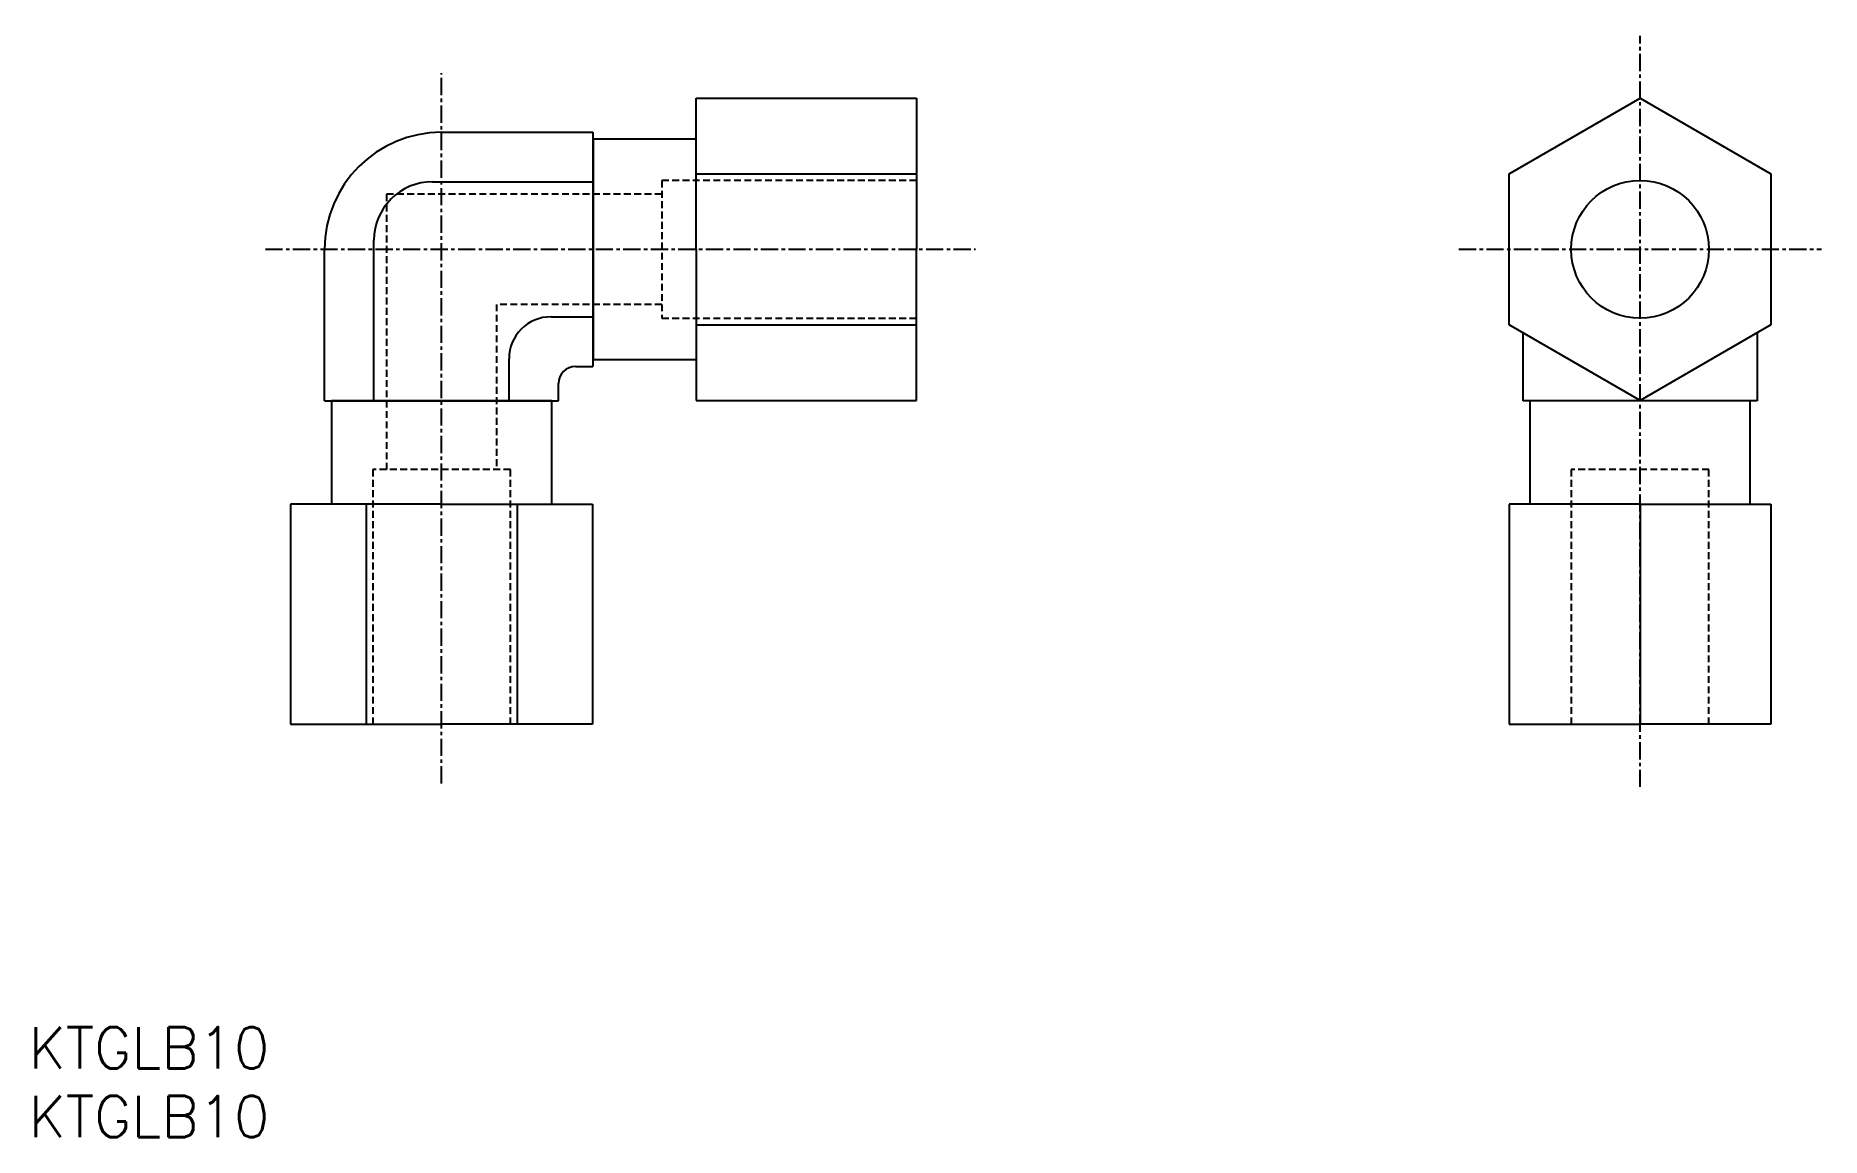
# Model space of a CAD drawing. Extents: x 1 to 130, y 0 to 80.
import ezdxf

# ---------------------------------------------------------------- set-up
doc = ezdxf.new("R2010")
doc.units = 0
doc.linetypes.add('CENTER', pattern=[2, 1.25, -0.25, 0.25, -0.25])
doc.linetypes.add('DASHED', pattern=[0.75, 0.5, -0.25])
doc.layers.get('0').update_dxf_attribs({"linetype": 'CONTINUOUS'})
doc.layers.add('CENTER', color=1, linetype='CENTER')
doc.styles.get("Standard").update_dxf_attribs({"font": 'txt.shx'})

# ---------------------------------------------------------------- blocks, each defined once
blk = doc.blocks.new('*U5')
at = {"color": 7, "linetype": 'CONTINUOUS'}
blk.add_text('KTGLB10', height=3, dxfattribs=at).set_placement((0, 0))
blk = doc.blocks.new('*U6')
at = {"color": 7, "linetype": 'CONTINUOUS'}
blk.add_text('KTGLB10', height=3, dxfattribs=at).set_placement((0, 5))

msp = doc.modelspace()

# ---------------------------------------------------------------- linework, layer by layer
at = {"color": 7, "linetype": 'CONTINUOUS'}
for p, q in [((48.5, 64.5), (48.5, 75.47)), ((48.5, 75.47), (64.5, 75.47)), ((64.5, 75.47), (64.5, 64.5)), ((107.57, 69.98), (117.07, 75.47)), ((117.07, 75.47), (126.57, 69.98)), ((30, 73), (41, 73)), ((41, 73), (41, 56)), ((41.01, 72.5), (41, 72.5)), ((48.5, 72.5), (41.01, 72.5)), ((41.01, 72.5), (41.01, 56.5)), ((29.34, 69.41), (41, 69.41)), ((48.5, 69.98), (64.5, 69.98)), ((107.57, 59.02), (107.57, 69.98)), ((126.57, 69.98), (126.57, 59.02)), ((25.09, 53.5), (25.09, 65.16)), ((21.5, 53.5), (21.5, 64.5)), ((48.5, 64.5), (48.5, 53.53)), ((64.5, 53.53), (64.5, 64.5)), ((37.95, 59.59), (41, 59.59)), ((48.5, 59.02), (64.5, 59.02)), ((117.07, 53.53), (107.57, 59.02)), ((108.57, 53.5), (108.57, 58.44)), ((126.57, 59.02), (117.07, 53.53)), ((125.57, 58.44), (125.57, 53.5)), ((34.91, 53.5), (34.91, 56.55)), ((39.75, 56), (41, 56)), ((41.01, 56.5), (41, 56.5)), ((41.01, 56.5), (48.5, 56.5)), ((38.5, 53.5), (38.5, 54.75)), ((21.5, 53.5), (38.5, 53.5)), ((22, 53.49), (22, 53.5)), ((38, 53.49), (22, 53.49)), ((22, 53.49), (22, 46)), ((38, 53.49), (38, 53.5)), ((38, 46), (38, 53.49)), ((48.5, 53.53), (64.5, 53.53)), ((125.57, 53.5), (108.57, 53.5)), ((109.07, 53.49), (109.07, 53.5)), ((109.07, 53.49), (109.07, 46)), ((125.07, 53.49), (109.07, 53.49)), ((125.07, 53.49), (125.07, 53.5)), ((125.07, 46), (125.07, 53.49)), ((30, 46), (19.03, 46)), ((19.03, 46), (19.03, 30)), ((24.52, 46), (24.52, 30)), ((30, 46), (40.97, 46)), ((35.48, 46), (35.48, 30)), ((40.97, 46), (40.97, 30)), ((107.57, 46), (107.57, 30)), ((117.07, 46), (107.57, 46)), ((117.07, 46), (117.07, 30)), ((117.07, 46), (126.57, 46)), ((126.57, 46), (126.57, 30)), ((19.03, 30), (30, 30)), ((40.97, 30), (30, 30)), ((107.57, 30), (117.07, 30)), ((126.57, 30), (117.07, 30))]:
    msp.add_line(p, q, dxfattribs=at)
at = {"color": 3, "linetype": 'DASHED'}
for p, q in [((64.5, 69.5), (46, 69.5)), ((46, 69.5), (46, 59.5)), ((26, 68.5), (26, 48.5)), ((46, 68.5), (26, 68.5)), ((34, 60.5), (34, 48.5)), ((46, 60.5), (34, 60.5)), ((46, 59.5), (64.5, 59.5)), ((35, 48.5), (25, 48.5)), ((25, 48.5), (25, 30)), ((35, 30), (35, 48.5)), ((112.07, 48.5), (112.07, 30)), ((122.07, 48.5), (112.07, 48.5)), ((122.07, 30), (122.07, 48.5))]:
    msp.add_line(p, q, dxfattribs=at)
at = {"color": 7, "linetype": 'CONTINUOUS'}
msp.add_circle((117.07, 64.5), 5, dxfattribs=at)
for centre, radius in [((30, 64.5), 8.5), ((29.34, 65.16), 4.25), ((37.95, 56.55), 3.05), ((39.75, 54.75), 1.25)]:
    msp.add_arc(centre, radius, 90, 180, dxfattribs=at)
at = {"layer": 'CENTER', "color": 1, "linetype": 'CENTER'}
for p, q in [((117.07, 25.45), (117.07, 80.02)), ((30, 25.7), (30, 77.3)), ((17.2, 64.5), (68.8, 64.5)), ((103.91, 64.5), (130.24, 64.5))]:
    msp.add_line(p, q, dxfattribs=at)

# ---------------------------------------------------------------- block references
at = {"color": 7, "linetype": 'CONTINUOUS'}
for name in ['*U6', '*U5']:
    msp.add_blockref(name, (0, 0), dxfattribs=at)

doc.saveas('drawing.dxf')
